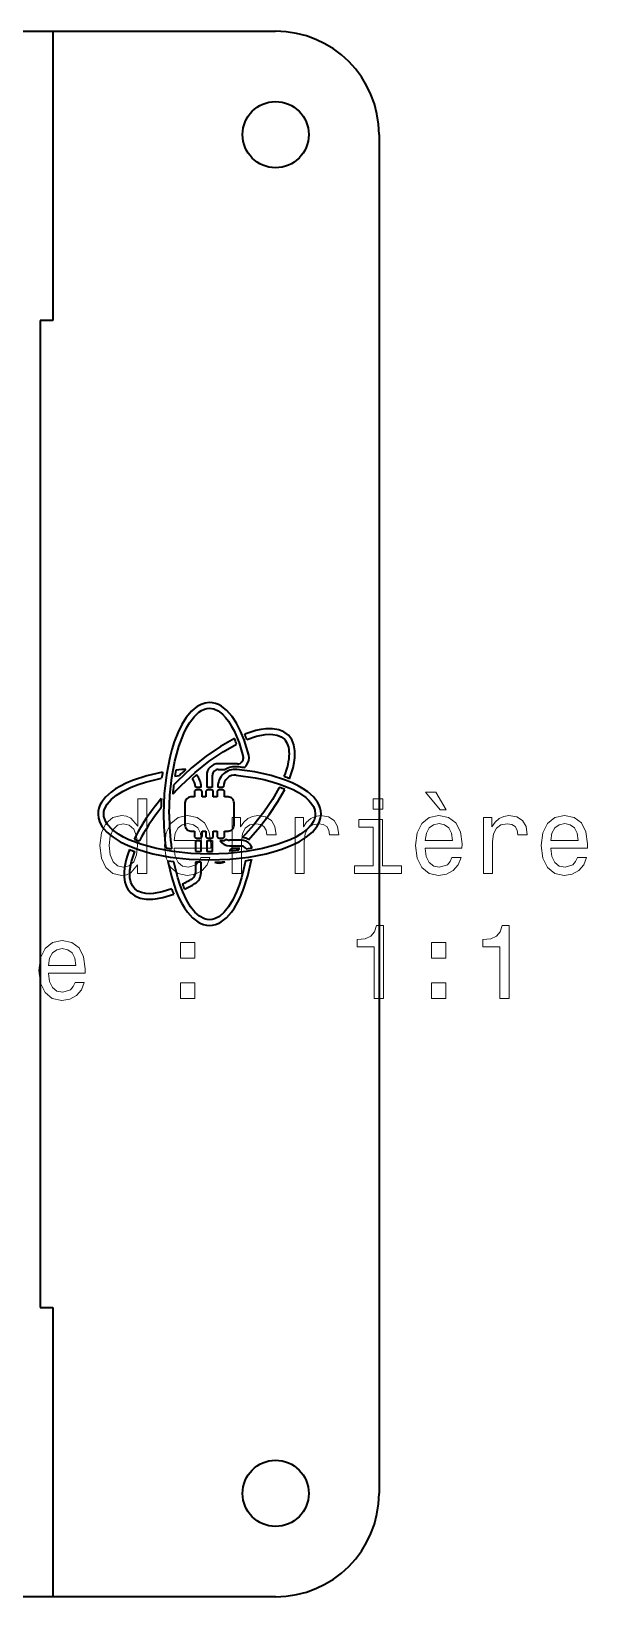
# Model space of a CAD drawing. Extents: x 321 to 857, y 218 to 648.
# Drawn here: x 689.7 to 716.6, y 289.1 to 364.8 of the extents above; entities that cross this region are included whole.
import ezdxf

# ---------------------------------------------------------------- set-up
doc = ezdxf.new("R2010")
doc.units = 0

msp = doc.modelspace()

# ---------------------------------------------------------------- linework, layer by layer
at = {"color": 7, "lineweight": 35}
for p, q in [((645.169, 364.839), (701.549, 364.839)), ((706.549, 359.839), (706.549, 294.079)), ((690.168, 344.964), (690.168, 303.08))]:
    msp.add_line(p, q, dxfattribs=at)
at = {"color": 7, "lineweight": 35, "ltscale": 0.349879}
msp.add_line((690.774, 364.839), (690.773, 350.844), dxfattribs=at)
at = {"color": 7, "lineweight": 35, "ltscale": 0.269376}
msp.add_line((690.774, 364.839), (701.549, 364.839), dxfattribs=at)
at = {"color": 7, "lineweight": 35, "ltscale": 0.120544}
msp.add_line((690.168, 350.844), (690.168, 346.022), dxfattribs=at)
at = {"color": 7, "lineweight": 35, "ltscale": 0.015132}
for p, q in [((690.773, 350.844), (690.168, 350.844)), ((690.168, 303.08), (690.773, 303.08))]:
    msp.add_line(p, q, dxfattribs=at)
at = {"color": 7, "lineweight": 35, "ltscale": 0.026459}
msp.add_line((690.168, 346.022), (690.168, 344.964), dxfattribs=at)
at = {"color": 7, "lineweight": 35, "ltscale": 0.007194}
msp.add_line((696.724, 329.079), (696.677, 328.795), dxfattribs=at)
at = {"color": 7, "lineweight": 35, "ltscale": 0.005533}
msp.add_line((696.677, 328.795), (696.897, 328.821), dxfattribs=at)
at = {"color": 7, "lineweight": 35, "ltscale": 0.007515}
msp.add_line((697.023, 329.113), (696.724, 329.079), dxfattribs=at)
at = {"color": 7, "lineweight": 35, "ltscale": 0.006876}
msp.add_line((697.721, 328.85), (697.516, 328.667), dxfattribs=at)
at = {"color": 7, "lineweight": 35, "ltscale": 0.014614}
for p, q in [((698.217, 328.832), (698.217, 328.247)), ((698.492, 328.247), (698.492, 328.832))]:
    msp.add_line(p, q, dxfattribs=at)
at = {"color": 7, "lineweight": 35, "ltscale": 0.008151}
msp.add_line((698.777, 329.114), (699.103, 329.112), dxfattribs=at)
at = {"color": 7, "lineweight": 35, "ltscale": 0.023203}
msp.add_line((699.706, 329.383), (698.778, 329.389), dxfattribs=at)
at = {"color": 7, "lineweight": 35, "ltscale": 0.005918}
msp.add_line((696.784, 328.53), (696.619, 328.361), dxfattribs=at)
at = {"color": 7, "lineweight": 35, "ltscale": 0.000783539}
for p, q in [((697.672, 328.278), (697.672, 328.247)), ((697.947, 328.247), (697.947, 328.278))]:
    msp.add_line(p, q, dxfattribs=at)
at = {"color": 7, "lineweight": 35, "ltscale": 0.004092}
for p, q in [((697.727, 328.255), (697.891, 328.255)), ((698.273, 328.255), (698.437, 328.255)), ((697.891, 325.664), (697.727, 325.664)), ((698.437, 325.664), (698.273, 325.664))]:
    msp.add_line(p, q, dxfattribs=at)
at = {"color": 7, "lineweight": 35, "ltscale": 0.002045}
for p, q in [((697.809, 328.125), (697.727, 328.125)), ((698.982, 328.125), (698.901, 328.125)), ((697.727, 325.794), (697.809, 325.794)), ((698.901, 325.794), (698.982, 325.794))]:
    msp.add_line(p, q, dxfattribs=at)
at = {"color": 7, "lineweight": 35, "ltscale": 0.002048}
for p, q in [((697.891, 328.125), (697.809, 328.125)), ((697.809, 325.794), (697.891, 325.794))]:
    msp.add_line(p, q, dxfattribs=at)
at = {"color": 7, "lineweight": 35, "ltscale": 0.002046}
for p, q in [((698.355, 328.125), (698.273, 328.125)), ((698.437, 328.125), (698.355, 328.125)), ((698.901, 328.125), (698.819, 328.125)), ((698.273, 325.794), (698.355, 325.794)), ((698.355, 325.794), (698.437, 325.794)), ((698.819, 325.794), (698.901, 325.794))]:
    msp.add_line(p, q, dxfattribs=at)
at = {"color": 7, "lineweight": 35, "ltscale": 0.00087204}
msp.add_line((698.754, 328.279), (698.754, 328.244), dxfattribs=at)
at = {"color": 7, "lineweight": 35, "ltscale": 0.004091}
msp.add_line((698.819, 328.255), (698.982, 328.255), dxfattribs=at)
at = {"color": 7, "lineweight": 35, "ltscale": 0.000740051}
msp.add_line((699.029, 328.25), (699.029, 328.279), dxfattribs=at)
at = {"color": 7, "lineweight": 35, "ltscale": 0.026812}
for p, q in [((697.168, 327.496), (697.168, 326.423)), ((699.542, 326.423), (699.542, 327.496))]:
    msp.add_line(p, q, dxfattribs=at)
at = {"color": 7, "lineweight": 35, "ltscale": 0.004251}
for p, q in [((697.627, 327.785), (697.457, 327.785)), ((697.457, 326.134), (697.627, 326.134))]:
    msp.add_line(p, q, dxfattribs=at)
at = {"color": 7, "lineweight": 35, "ltscale": 0.004038}
for p, q in [((697.627, 328.025), (697.627, 327.863)), ((697.991, 327.863), (697.991, 328.025)), ((698.173, 328.025), (698.173, 327.863)), ((698.537, 327.863), (698.537, 328.025)), ((698.719, 328.025), (698.719, 327.863)), ((699.083, 327.863), (699.083, 328.025))]:
    msp.add_line(p, q, dxfattribs=at)
at = {"color": 7, "lineweight": 35, "ltscale": 0.001953}
for p, q in [((697.627, 327.863), (697.627, 327.785)), ((697.991, 327.785), (697.991, 327.863)), ((698.173, 327.863), (698.173, 327.785)), ((698.537, 327.785), (698.537, 327.863)), ((698.719, 327.863), (698.719, 327.785)), ((699.083, 327.785), (699.083, 327.863))]:
    msp.add_line(p, q, dxfattribs=at)
at = {"color": 7, "lineweight": 35, "ltscale": 0.004547}
for p, q in [((698.173, 327.785), (697.991, 327.785)), ((697.991, 326.134), (698.173, 326.134))]:
    msp.add_line(p, q, dxfattribs=at)
at = {"color": 7, "lineweight": 35, "ltscale": 0.004546}
for p, q in [((698.719, 327.785), (698.537, 327.785)), ((698.537, 326.134), (698.719, 326.134))]:
    msp.add_line(p, q, dxfattribs=at)
at = {"color": 7, "lineweight": 35, "ltscale": 0.00425}
for p, q in [((699.253, 327.785), (699.083, 327.785)), ((699.083, 326.134), (699.253, 326.134))]:
    msp.add_line(p, q, dxfattribs=at)
at = {"color": 7, "lineweight": 35, "ltscale": 0.001955}
for p, q in [((697.627, 326.134), (697.627, 326.056)), ((697.991, 326.056), (697.991, 326.134)), ((698.173, 326.134), (698.173, 326.056)), ((698.537, 326.056), (698.537, 326.134)), ((698.719, 326.134), (698.719, 326.056)), ((699.083, 326.056), (699.083, 326.134))]:
    msp.add_line(p, q, dxfattribs=at)
at = {"color": 7, "lineweight": 35, "ltscale": 0.004041}
for p, q in [((697.627, 326.056), (697.627, 325.894)), ((697.991, 325.894), (697.991, 326.056)), ((698.173, 326.056), (698.173, 325.894)), ((698.537, 325.894), (698.537, 326.056)), ((698.719, 326.056), (698.719, 325.894)), ((699.083, 325.894), (699.083, 326.056))]:
    msp.add_line(p, q, dxfattribs=at)
at = {"color": 7, "lineweight": 35, "ltscale": 0.007278}
msp.add_line((696.235, 325.328), (696.522, 325.28), dxfattribs=at)
at = {"color": 7, "lineweight": 35, "ltscale": 0.012741}
msp.add_line((697.672, 325.672), (697.672, 325.162), dxfattribs=at)
at = {"color": 7, "lineweight": 35, "ltscale": 0.006881}
msp.add_line((697.672, 325.162), (697.946, 325.15), dxfattribs=at)
at = {"color": 7, "lineweight": 35, "ltscale": 0.013043}
msp.add_line((697.946, 325.15), (697.947, 325.672), dxfattribs=at)
at = {"color": 7, "lineweight": 35, "ltscale": 0.01198}
msp.add_line((698.217, 325.672), (698.217, 325.193), dxfattribs=at)
at = {"color": 7, "lineweight": 35, "ltscale": 0.001204}
msp.add_line((698.217, 325.193), (698.221, 325.145), dxfattribs=at)
at = {"color": 7, "lineweight": 35, "ltscale": 0.011983}
msp.add_line((698.492, 325.193), (698.492, 325.672), dxfattribs=at)
at = {"color": 7, "lineweight": 35, "ltscale": 0.001201}
msp.add_line((698.496, 325.145), (698.492, 325.193), dxfattribs=at)
at = {"color": 7, "lineweight": 35, "ltscale": 0.003157}
msp.add_line((698.982, 325.664), (698.856, 325.664), dxfattribs=at)
at = {"color": 7, "lineweight": 35, "ltscale": 0.000388216}
msp.add_line((699.155, 325.744), (699.145, 325.732), dxfattribs=at)
at = {"color": 7, "lineweight": 35, "ltscale": 0.003895}
msp.add_line((699.422, 325.284), (699.307, 325.179), dxfattribs=at)
at = {"color": 7, "lineweight": 35, "ltscale": 0.014067}
for p, q in [((699.883, 325.689), (699.321, 325.689)), ((699.321, 325.414), (699.883, 325.414))]:
    msp.add_line(p, q, dxfattribs=at)
at = {"color": 7, "lineweight": 35, "ltscale": 0.009911}
msp.add_line((699.818, 325.284), (699.422, 325.284), dxfattribs=at)
at = {"color": 7, "lineweight": 35, "ltscale": 0.002306}
msp.add_line((699.751, 325.221), (699.818, 325.284), dxfattribs=at)
at = {"color": 7, "lineweight": 35, "ltscale": 0.007084}
msp.add_line((700.13, 325.269), (700.41, 325.314), dxfattribs=at)
at = {"color": 7, "lineweight": 35, "ltscale": 0.007385}
msp.add_line((696.628, 324.646), (696.335, 324.684), dxfattribs=at)
at = {"color": 7, "lineweight": 35, "ltscale": 0.012995}
msp.add_line((697.672, 324.631), (697.671, 324.112), dxfattribs=at)
at = {"color": 7, "lineweight": 35, "ltscale": 0.006877}
msp.add_line((697.946, 324.624), (697.672, 324.631), dxfattribs=at)
at = {"color": 7, "lineweight": 35, "ltscale": 0.012811}
msp.add_line((697.946, 324.112), (697.946, 324.624), dxfattribs=at)
at = {"color": 7, "lineweight": 35, "ltscale": 0.000141736}
msp.add_line((700.384, 324.748), (700.385, 324.753), dxfattribs=at)
at = {"color": 7, "lineweight": 35, "ltscale": 0.000164321}
msp.add_line((700.385, 324.753), (700.384, 324.747), dxfattribs=at)
at = {"color": 7, "lineweight": 35, "ltscale": 0.350005}
msp.add_line((690.773, 303.08), (690.773, 289.08), dxfattribs=at)
at = {"color": 7, "lineweight": 35, "ltscale": 0.384578}
msp.add_line((701.499, 289.079), (686.116, 289.079), dxfattribs=at)
at = {"color": 7, "lineweight": 35, "ltscale": 0.269382}
msp.add_line((701.549, 289.079), (690.773, 289.079), dxfattribs=at)
at = {"color": 7, "lineweight": 35}
for points in [[(698.355, 332.349), (698.15, 332.327), (697.951, 332.264), (697.758, 332.16), (697.618, 332.056), (697.482, 331.932), (697.226, 331.623), (697.015, 331.286), (696.822, 330.894), (696.65, 330.451), (696.535, 330.088), (696.433, 329.7), (696.271, 328.858), (696.169, 327.94), (696.134, 326.959)], [(696.409, 326.959), (696.441, 327.865), (696.533, 328.723), (696.679, 329.518), (696.873, 330.233), (697.109, 330.854), (697.241, 331.124), (697.382, 331.364), (697.606, 331.665), (697.844, 331.888), (697.973, 331.97), (698.104, 332.03), (698.228, 332.063), (698.355, 332.074)], [(700.25, 329.799), (700.143, 330.185), (700.025, 330.542), (699.849, 330.974), (699.656, 331.352), (699.446, 331.673), (699.194, 331.963), (698.926, 332.175), (698.784, 332.252), (698.638, 332.307), (698.498, 332.339), (698.355, 332.349)], [(698.355, 332.074), (698.568, 332.041), (698.777, 331.945), (698.981, 331.788), (699.126, 331.637), (699.265, 331.456), (699.407, 331.234), (699.542, 330.981), (699.781, 330.407), (699.983, 329.732)], [(702.166, 330.771), (701.953, 330.932), (701.697, 331.037), (701.402, 331.087), (701.073, 331.083), (700.836, 331.051), (700.586, 330.997), (700.054, 330.824)], [(699.565, 330.607), (698.892, 330.23), (698.196, 329.755), (697.489, 329.186), (696.784, 328.53)], [(696.979, 328.335), (697.653, 328.963), (698.336, 329.511), (699.012, 329.974), (699.664, 330.343)], [(700.154, 330.564), (700.621, 330.722), (701.045, 330.806), (701.238, 330.819), (701.417, 330.812), (701.632, 330.771), (701.818, 330.693), (701.971, 330.576)], [(702.223, 328.668), (702.394, 329.198), (702.448, 329.446), (702.479, 329.682), (702.482, 330.01), (702.432, 330.303), (702.327, 330.558), (702.166, 330.771)], [(696.088, 328.98), (695.316, 328.804), (694.637, 328.583), (694.326, 328.452), (694.044, 328.311), (693.806, 328.17), (693.596, 328.021), (693.326, 327.777), (693.128, 327.517), (693.058, 327.382), (693.007, 327.244), (692.976, 327.103), (692.965, 326.959)], [(699.65, 328.841), (700.558, 328.711), (700.979, 328.623), (701.375, 328.521), (701.743, 328.405), (702.082, 328.278), (702.39, 328.14), (702.663, 327.992), (703.005, 327.754), (703.143, 327.629), (703.258, 327.5), (703.374, 327.324), (703.445, 327.143), (703.469, 326.959)], [(703.744, 326.959), (703.734, 327.105), (703.702, 327.247), (703.65, 327.387), (703.578, 327.524), (703.375, 327.787), (703.099, 328.034), (702.881, 328.185), (702.635, 328.328), (702.349, 328.468), (702.033, 328.598), (701.339, 328.82), (700.551, 328.993), (699.678, 329.114)], [(693.24, 326.959), (693.25, 327.08), (693.281, 327.199), (693.401, 327.432), (693.595, 327.656), (693.857, 327.87), (694.184, 328.07), (694.571, 328.254), (694.897, 328.381), (695.251, 328.496), (696.038, 328.689)], [(701.727, 328.246), (701.394, 327.657), (700.984, 327.047), (700.503, 326.429), (699.956, 325.815)], [(700.243, 325.717), (700.785, 326.335), (701.26, 326.951), (701.662, 327.557), (701.99, 328.144)], [(692.965, 326.959), (692.987, 326.754), (693.05, 326.555), (693.155, 326.363), (693.258, 326.223), (693.382, 326.087), (693.691, 325.83), (694.028, 325.619), (694.42, 325.427), (694.864, 325.255), (695.227, 325.14), (695.614, 325.038), (696.456, 324.875), (697.374, 324.774), (698.355, 324.739)], [(698.355, 325.013), (697.449, 325.045), (696.591, 325.137), (695.797, 325.284), (695.081, 325.478), (694.46, 325.714), (694.19, 325.846), (693.95, 325.986), (693.649, 326.21), (693.426, 326.449), (693.344, 326.577), (693.285, 326.708), (693.251, 326.833), (693.24, 326.959)], [(698.355, 324.739), (699.336, 324.774), (700.254, 324.875), (701.095, 325.038), (701.483, 325.14), (701.846, 325.255), (702.289, 325.427), (702.681, 325.619), (703.019, 325.83), (703.327, 326.087), (703.452, 326.223), (703.555, 326.363), (703.659, 326.555), (703.723, 326.754), (703.744, 326.959)], [(703.469, 326.959), (703.458, 326.833), (703.425, 326.708), (703.366, 326.577), (703.283, 326.449), (703.06, 326.21), (702.76, 325.986), (702.519, 325.846), (702.249, 325.714), (701.629, 325.478), (700.913, 325.284), (700.118, 325.137), (699.26, 325.045), (698.355, 325.013)], [(696.526, 323.342), (696.059, 323.19), (695.639, 323.113), (695.449, 323.103), (695.274, 323.112), (695.064, 323.154), (694.885, 323.231), (694.739, 323.342), (694.626, 323.488), (694.549, 323.667), (694.506, 323.877), (694.497, 324.052), (694.507, 324.243), (694.585, 324.667), (694.739, 325.139)], [(696.335, 324.684), (696.508, 323.928), (696.728, 323.256), (696.86, 322.942), (697.002, 322.657), (697.141, 322.421), (697.288, 322.212), (697.533, 321.938), (697.793, 321.737), (697.929, 321.665), (698.068, 321.612), (698.21, 321.581), (698.355, 321.57)], [(698.355, 321.845), (698.232, 321.855), (698.111, 321.887), (697.876, 322.008), (697.651, 322.205), (697.438, 322.471), (697.239, 322.8), (697.057, 323.188), (696.932, 323.513), (696.818, 323.866), (696.628, 324.646)], [(698.355, 321.57), (698.498, 321.58), (698.638, 321.612), (698.776, 321.663), (698.911, 321.735), (699.172, 321.936), (699.418, 322.209), (699.569, 322.425), (699.712, 322.669), (699.853, 322.955), (699.984, 323.269), (700.208, 323.96), (700.384, 324.747)], [(700.096, 324.699), (700.004, 324.271), (699.897, 323.87), (699.784, 323.517), (699.66, 323.193), (699.475, 322.8), (699.273, 322.468), (699.058, 322.202), (698.831, 322.006), (698.596, 321.886), (698.476, 321.855), (698.355, 321.845)], [(694.544, 323.148), (694.749, 322.992), (694.997, 322.887), (695.284, 322.835), (695.607, 322.835), (695.841, 322.863), (696.089, 322.914), (696.621, 323.083)]]:
    msp.add_lwpolyline(points, dxfattribs=at)
at = {"color": 7, "lineweight": 13}
for points in [[(694.879, 324.498), (694.879, 324.079), (695.322, 324.079), (695.322, 327.7), (694.884, 327.7), (694.884, 326.374), (694.546, 326.757), (694.339, 326.848), (694.102, 326.883), (693.673, 326.783), (693.34, 326.5), (693.124, 326.046), (693.048, 325.436), (693.124, 324.826), (693.34, 324.367), (693.673, 324.079), (694.102, 323.984), (694.339, 324.019), (694.551, 324.11)], [(706.73, 327.7), (706.261, 327.7), (706.261, 327.196), (706.73, 327.196)], [(709.796, 327.156), (709.292, 328.013), (708.798, 328.013), (709.499, 327.156)], [(696.639, 325.305), (698.414, 325.305), (698.419, 325.512), (698.338, 326.092), (698.116, 326.525), (697.763, 326.788), (697.294, 326.883), (696.835, 326.783), (696.482, 326.5), (696.255, 326.041), (696.175, 325.436), (696.25, 324.816), (696.477, 324.362), (696.825, 324.079), (697.279, 323.984), (697.673, 324.049), (697.995, 324.221), (698.232, 324.493), (698.369, 324.856), (697.93, 324.856), (697.839, 324.654), (697.708, 324.503), (697.335, 324.382), (697.047, 324.438), (696.83, 324.614), (696.689, 324.901), (696.639, 325.29)], [(699.453, 324.079), (699.897, 324.079), (699.897, 325.628), (699.942, 326.001), (700.078, 326.268), (700.3, 326.43), (700.598, 326.485), (700.82, 326.45), (700.986, 326.349), (701.087, 326.177), (701.122, 325.945), (701.571, 325.945), (701.51, 326.354), (701.344, 326.646), (701.067, 326.823), (700.688, 326.883), (700.431, 326.843), (700.209, 326.742), (700.013, 326.571), (699.856, 326.339), (699.856, 326.788), (699.453, 326.788)], [(702.489, 324.079), (702.933, 324.079), (702.933, 325.628), (702.978, 326.001), (703.114, 326.268), (703.336, 326.43), (703.634, 326.485), (703.856, 326.45), (704.022, 326.349), (704.123, 326.177), (704.158, 325.945), (704.607, 325.945), (704.546, 326.354), (704.38, 326.646), (704.103, 326.823), (703.724, 326.883), (703.467, 326.843), (703.245, 326.742), (703.049, 326.571), (702.892, 326.339), (702.892, 326.788), (702.489, 326.788)], [(706.715, 324.453), (706.715, 326.697), (705.575, 326.697), (705.575, 326.319), (706.271, 326.319), (706.271, 324.453), (705.363, 324.453), (705.363, 324.079), (707.633, 324.079), (707.633, 324.453)], [(708.783, 325.305), (710.558, 325.305), (710.563, 325.512), (710.482, 326.092), (710.26, 326.525), (709.907, 326.788), (709.438, 326.883), (708.979, 326.783), (708.626, 326.5), (708.399, 326.041), (708.319, 325.436), (708.394, 324.816), (708.621, 324.362), (708.969, 324.079), (709.423, 323.984), (709.817, 324.049), (710.139, 324.221), (710.376, 324.493), (710.513, 324.856), (710.074, 324.856), (709.983, 324.654), (709.852, 324.503), (709.479, 324.382), (709.191, 324.438), (708.974, 324.614), (708.833, 324.901), (708.783, 325.29)], [(711.597, 324.079), (712.041, 324.079), (712.041, 325.628), (712.086, 326.001), (712.222, 326.268), (712.444, 326.43), (712.742, 326.485), (712.964, 326.45), (713.13, 326.349), (713.231, 326.177), (713.266, 325.945), (713.715, 325.945), (713.655, 326.354), (713.488, 326.646), (713.211, 326.823), (712.832, 326.883), (712.575, 326.843), (712.353, 326.742), (712.157, 326.571), (712, 326.339), (712, 326.788), (711.597, 326.788)], [(714.855, 325.305), (716.63, 325.305), (716.635, 325.512), (716.554, 326.092), (716.332, 326.525), (715.979, 326.788), (715.51, 326.883), (715.052, 326.783), (714.698, 326.5), (714.471, 326.041), (714.391, 325.436), (714.466, 324.816), (714.693, 324.362), (715.041, 324.079), (715.495, 323.984), (715.889, 324.049), (716.211, 324.221), (716.448, 324.493), (716.585, 324.856), (716.146, 324.856), (716.055, 324.654), (715.924, 324.503), (715.551, 324.382), (715.263, 324.438), (715.046, 324.614), (714.905, 324.901), (714.855, 325.29)], [(694.178, 326.485), (694.47, 326.414), (694.692, 326.218), (694.823, 325.89), (694.874, 325.436), (694.823, 324.977), (694.692, 324.649), (694.47, 324.448), (694.178, 324.382), (693.9, 324.448), (693.688, 324.649), (693.547, 324.982), (693.502, 325.436), (693.547, 325.885), (693.688, 326.213), (693.9, 326.414)], [(696.639, 325.678), (696.694, 326.026), (696.83, 326.283), (697.037, 326.44), (697.309, 326.495), (697.577, 326.44), (697.784, 326.283), (697.91, 326.026), (697.955, 325.678)], [(708.783, 325.678), (708.838, 326.026), (708.974, 326.283), (709.181, 326.44), (709.453, 326.495), (709.721, 326.44), (709.928, 326.283), (710.054, 326.026), (710.099, 325.678)], [(714.855, 325.678), (714.91, 326.026), (715.046, 326.283), (715.253, 326.44), (715.526, 326.495), (715.793, 326.44), (716, 326.283), (716.126, 326.026), (716.171, 325.678)], [(706.312, 318.033), (706.771, 318.033), (706.771, 321.558), (706.428, 321.558), (706.337, 321.25), (706.155, 321.043), (705.878, 320.922), (705.495, 320.882), (705.495, 320.524), (706.312, 320.524)], [(712.384, 318.033), (712.843, 318.033), (712.843, 321.558), (712.5, 321.558), (712.409, 321.25), (712.227, 321.043), (711.95, 320.922), (711.567, 320.882), (711.567, 320.524), (712.384, 320.524)], [(690.567, 319.258), (692.342, 319.258), (692.347, 319.465), (692.266, 320.045), (692.044, 320.479), (691.691, 320.741), (691.222, 320.837), (690.763, 320.736), (690.41, 320.453), (690.183, 319.994), (690.103, 319.389), (690.178, 318.769), (690.405, 318.315), (690.753, 318.033), (691.207, 317.937), (691.6, 318.002), (691.923, 318.174), (692.16, 318.446), (692.296, 318.809), (691.858, 318.809), (691.767, 318.608), (691.636, 318.456), (691.263, 318.335), (690.975, 318.391), (690.758, 318.567), (690.617, 318.855), (690.567, 319.243)], [(696.946, 319.989), (697.642, 319.989), (697.642, 320.741), (696.946, 320.741)], [(709.09, 319.989), (709.786, 319.989), (709.786, 320.741), (709.09, 320.741)], [(690.567, 319.631), (690.622, 319.979), (690.758, 320.236), (690.965, 320.393), (691.237, 320.448), (691.505, 320.393), (691.711, 320.236), (691.838, 319.979), (691.883, 319.631)], [(696.946, 318.033), (697.642, 318.033), (697.642, 318.784), (696.946, 318.784)], [(709.09, 318.033), (709.786, 318.033), (709.786, 318.784), (709.09, 318.784)]]:
    msp.add_lwpolyline(points, close=True, dxfattribs=at)
at = {"color": 7, "lineweight": 35}
for centre in [(701.549, 359.839), (701.549, 294.079)]:
    msp.add_circle(centre, 1.6, dxfattribs=at)
for centre, radius, start, end in [((701.549, 359.839), 5, 0, 90), ((694.033, 328.384), 5.962, 19.17968, 21.89495), ((694.321, 328.473), 6.197, 19.72002, 22.29126), ((699.714, 329.665), 0.277, 321.58004, 359.87649), ((699.716, 329.664), 0.276, 359.92647, 14.19449), ((699.716, 329.664), 0.55, 321.64815, 14.17596), ((706.39, 327.063), 10.48, 169.45784, 171.07229), ((706.469, 318.872), 13.807, 132.12863, 133.8928), ((697.105, 328.286), 0.832, 82.93417, 95.69877), ((697.105, 328.276), 0.841, 0.13481, 42.95057), ((698.771, 328.833), 0.554, 134.65535, 180.16565), ((698.773, 328.836), 0.554, 89.4916, 134.98907), ((698.775, 328.831), 0.283, 89.73848, 179.90308), ((699.596, 328.278), 0.841, 132.1414, 179.93923), ((699.593, 328.28), 0.839, 84.24132, 132.08957), ((699.597, 328.284), 0.964, 84.41396, 120.82845), ((699.591, 328.288), 0.556, 83.92194, 132.39349), ((698.454, 317.55), 11.759, 82.34845, 83.96337), ((699.709, 329.665), 0.282, 269.49041, 322.14093), ((699.708, 329.669), 0.56, 303.83103, 321.74293), ((708.64, 326.975), 12.1, 173.42483, 175.55328), ((706.413, 318.918), 13.33, 135.05222, 137.5612), ((697.107, 328.277), 0.565, 0.15087, 43.63099), ((697.727, 328.025), 0.1, 89.93904, 180.04677), ((697.73, 328.026), 0.229, 90.82762, 104.9032), ((697.888, 328.027), 0.228, 75.04888, 89.19843), ((697.891, 328.025), 0.1, 0.03598, 89.95617), ((698.273, 328.025), 0.1, 90.00796, 179.99619), ((698.276, 328.026), 0.229, 90.81179, 104.89044), ((698.433, 328.026), 0.229, 75.09801, 89.1749), ((698.437, 328.025), 0.1, 0.00682, 89.99187), ((698.819, 328.025), 0.1, 90.01396, 179.98469), ((698.822, 328.026), 0.228, 90.92111, 107.32684), ((698.982, 328.023), 0.232, 78.12983, 89.80903), ((698.983, 328.025), 0.1, 359.9513, 90.06429), ((699.595, 328.279), 0.565, 132.06818, 179.9704), ((699.614, 322.417), 6.201, 67.47037, 70.07347), ((699.926, 323.036), 6.082, 67.81764, 70.43999), ((710.142, 326.944), 14.138, 176.92776, 178.76929), ((697.457, 327.496), 0.289, 90.01327, 180.00879), ((699.253, 327.496), 0.289, 359.99466, 90.00377), ((709.109, 326.941), 12.975, 179.91976, 187.14234), ((708.794, 326.949), 12.385, 179.95349, 187.74572), ((697.457, 326.423), 0.289, 179.97824, 269.99631), ((697.727, 325.894), 0.1, 180.01799, 270.04941), ((697.891, 325.894), 0.1, 270.05542, 359.89923), ((698.273, 325.894), 0.1, 180.06858, 269.98047), ((698.437, 325.894), 0.1, 270.0197, 359.9284), ((698.819, 325.894), 0.1, 180.0801, 269.97445), ((698.982, 325.894), 0.1, 270.00171, 0.13827), ((699.253, 326.423), 0.289, 269.98664, 0.01831), ((699.883, 325.132), 0.687, 58.39096, 83.84893), ((696.915, 331.414), 6.642, 248.49885, 250.87319), ((696.936, 331.352), 6.03, 248.33207, 250.96466), ((697.731, 325.893), 0.229, 255.08637, 269.14928), ((697.887, 325.894), 0.23, 270.86833, 284.88079), ((698.276, 325.892), 0.228, 255.14542, 269.25599), ((698.355, 333.004), 7.861, 269.02011, 271.02436), ((698.433, 325.895), 0.231, 270.85087, 284.86819), ((699.321, 325.971), 0.557, 213.44398, 269.95521), ((698.983, 325.894), 0.229, 269.92642, 315.13157), ((699.322, 325.97), 0.28, 233.59981, 269.8087), ((698.411, 337.17), 12.025, 274.27453, 276.40223), ((699.884, 325.132), 0.557, 40.61724, 90.01129), ((699.883, 325.132), 0.282, 40.58873, 89.96735), ((699.884, 325.135), 0.28, 28.57843, 40.22708), ((699.881, 325.133), 0.559, 18.90408, 40.40825), ((698.237, 338.11), 13.49, 271.58808, 273.6284), ((698.827, 325.18), 0.594, 248.73496, 296.41962), ((698.58, 334.731), 10.146, 278.59481, 280.24548), ((693.739, 330.195), 7.401, 296.53062, 300.62135), ((702.642, 325.521), 5.926, 199.18841, 201.86227), ((693.71, 330.243), 7.732, 296.35012, 300.62465), ((697.339, 324.112), 0.333, 300.82214, 359.95623), ((697.337, 324.112), 0.609, 300.78752, 359.91275), ((702.812, 325.499), 6.646, 198.94414, 201.3159), ((701.549, 294.079), 5, 270, 360)]:
    msp.add_arc(centre, radius, start, end, dxfattribs=at)
for centre, major_axis, ratio, start_param, end_param in [((697.196, 325.865), (4.779, 4.707), 0.325771, 5.97273, 6.285712), ((698.505, 326.875), (-3.465, -3.685), 0.359858, 2.404894, 2.776141), ((698.856, 327.037), (4.323, 4.027), 0.425475, 1.848427, 2.294624), ((699.006, 326.87), (4.218, 3.914), 0.427853, 1.914839, 2.289135), ((699.541, 327.655), (5.036, 4.467), 0.383905, 2.499578, 2.813406), ((699.366, 327.546), (4.859, 4.358), 0.388046, 2.806631, 3.162682)]:
    msp.add_ellipse(centre, major_axis=major_axis, ratio=ratio, start_param=start_param, end_param=end_param, dxfattribs=at)

doc.saveas('drawing.dxf')
